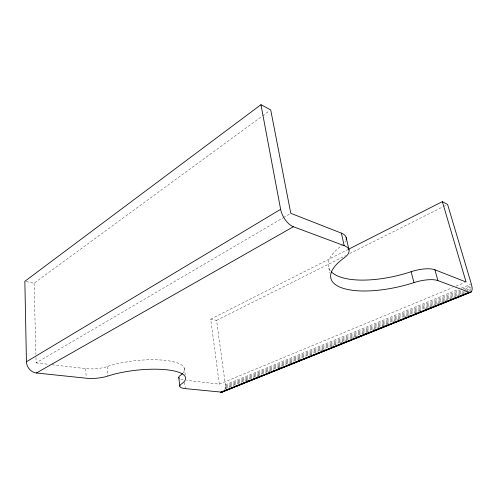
<?xml version="1.0" encoding="UTF-8"?>
<svg xmlns="http://www.w3.org/2000/svg" width="497" height="497" viewBox="0 0 497 497"><rect width="100%" height="100%" fill="white"/><g stroke="black" fill="none" stroke-linecap="round" stroke-linejoin="round"><path stroke-width="0.37" stroke-dasharray="2.48 1.86" d="M224.787 389.623L225.327 387.884L225.358 384.852L216.58 320.366L210.703 319.167L219.326 384.15L186.605 380.354M26.273 281.588L34.082 283.184L261.944 116.323M262.565 115.869L269.455 110.825M35.977 357.467L36.113 362.885L282.762 218.021M283.427 217.624L290.111 213.698M210.703 319.167L347.614 249.718M216.58 320.366L345.62 255.632M349.782 253.545L442.752 206.907M443.448 206.559L446.219 205.168M219.326 384.15L452.444 287.639M456.029 286.154L464.639 282.594M225.358 384.852L457.718 289.652M461.303 288.179L470.628 284.359M225.452 385.896L460.21 290.049M463.08 288.881L470.976 285.657M225.439 386.908L461.887 290.695M464.757 289.527L471.224 286.893M225.327 387.884L463.465 291.273M466.341 290.105L470.659 288.353M225.104 388.791L464.968 291.745M465.689 291.453L470.715 289.422M246.357 380.919L248.512 380.05M257.142 376.564L259.297 375.695M267.926 372.21L270.082 371.34M278.705 367.861L283.023 366.115M289.49 363.506L291.646 362.636M298.84 359.735L302.431 358.281M309.619 355.38L313.216 353.932M320.403 351.025L325.436 349M331.188 346.676L336.221 344.645M340.532 342.905L347.005 340.29M351.317 338.55L357.79 335.935M362.102 334.195L368.575 331.586M372.887 329.846L379.354 327.231M382.23 326.069L390.139 322.876M393.015 321.721L400.924 318.527M403.8 317.366L411.709 314.172M414.585 313.011L422.493 309.817M425.37 308.662L465.627 292.41M469.224 290.956L470.659 290.378M36.113 362.885L49.091 364.394M52.148 364.748L85.733 368.644A18.054 5.399 -4.8 0 0 107.184 366.544A47.345 13.394 -6 0 1 162.525 360.12A47.345 13.394 -6 0 1 183.12 372.856M328.846 268.076L329.915 273.108M184.418 368.308L185.176 375.024M184.567 382.218L185.282 388.611M107.184 366.544L107.824 376.061M85.733 368.644L86.18 376.745M34.082 283.184L35.896 354.373M330.319 270.648A66.517 25.39 -14.2 0 1 341.34 245.853A24.316 10.232 -12.3 0 0 342.793 244.679M345.701 241.045A24.316 10.232 -12.3 0 1 344.986 242.263M183.107 379.913A15.624 4.299 -7.4 0 1 180.281 379.099"/><path stroke-width="0.75" d="M346.142 239.852A24.316 10.232 -12.3 0 0 341.371 233.13L290.782 213.306L270.703 109.905L260.95 104.693L24.85 281.302L26.44 361.76A10.536 9.095 55.7 0 0 36.374 372.986L86.261 378.217A18.159 5.206 -4.9 0 0 107.824 376.061A47.6 12.891 -6.1 0 1 166.992 369.836A47.6 12.891 -6.1 0 1 181.231 384.15A15.705 4.131 -7.4 0 0 185.282 388.611L221.948 392.183L470.889 292.193C473.113 290.149 471.914 286.601 471.349 284.067L447.611 204.472L442.349 201.658L348.304 249.364M223.302 391.524L221.948 392.183M26.44 361.76L280.625 209.324L260.95 104.693M36.374 372.986L293.385 226.731L344.179 245.661A24.508 9.903 -12.1 0 1 344.042 257.993A67.014 24.552 -13.9 0 0 341.992 287.931A67.014 24.552 -13.9 0 0 413.97 282.6A21.209 6.921 -13.8 0 1 437.913 280.594L469.087 292.217L470.889 292.193M220.407 392.295L469.087 292.217M224.601 390.71L228.198 389.263M229.639 388.685L231.801 387.815M234.683 386.654L236.845 385.784M239.728 384.628L241.169 384.044M243.331 383.175L249.09 380.857M250.531 380.28L254.135 378.832M255.576 378.248L257.738 377.378M260.614 376.223L262.776 375.353M272.865 371.296L275.027 370.427M277.904 369.265L280.066 368.395M295.193 362.313L297.355 361.443M298.796 360.859L300.958 359.99M303.841 358.834L306.003 357.964M316.086 353.907L318.248 353.038M321.13 351.876L323.292 351.006M338.42 344.924L340.582 344.054M359.306 336.519L361.468 335.649M364.351 334.487L366.513 333.617M381.64 327.535L383.802 326.666M221.196 392.307L469.758 292.385M224.017 391.232L471.336 291.832M331.356 271.84A66.517 25.39 -14.2 0 0 411.106 271.71A21.067 7.169 -14 0 1 434.906 269.784L466.074 281.998L442.349 201.658M434.906 269.784L437.913 280.594M411.106 271.71L413.97 282.6M346.179 237.572L348.987 249.935M341.371 233.13L344.179 245.661M178.814 377.447L179.759 386.107M182.66 373.377A47.345 13.394 -6 0 1 180.268 375.434A15.624 4.299 -7.4 0 0 179.193 378.341M293.385 226.731A15.326 8.027 60.1 0 1 280.625 209.324"/></g></svg>
